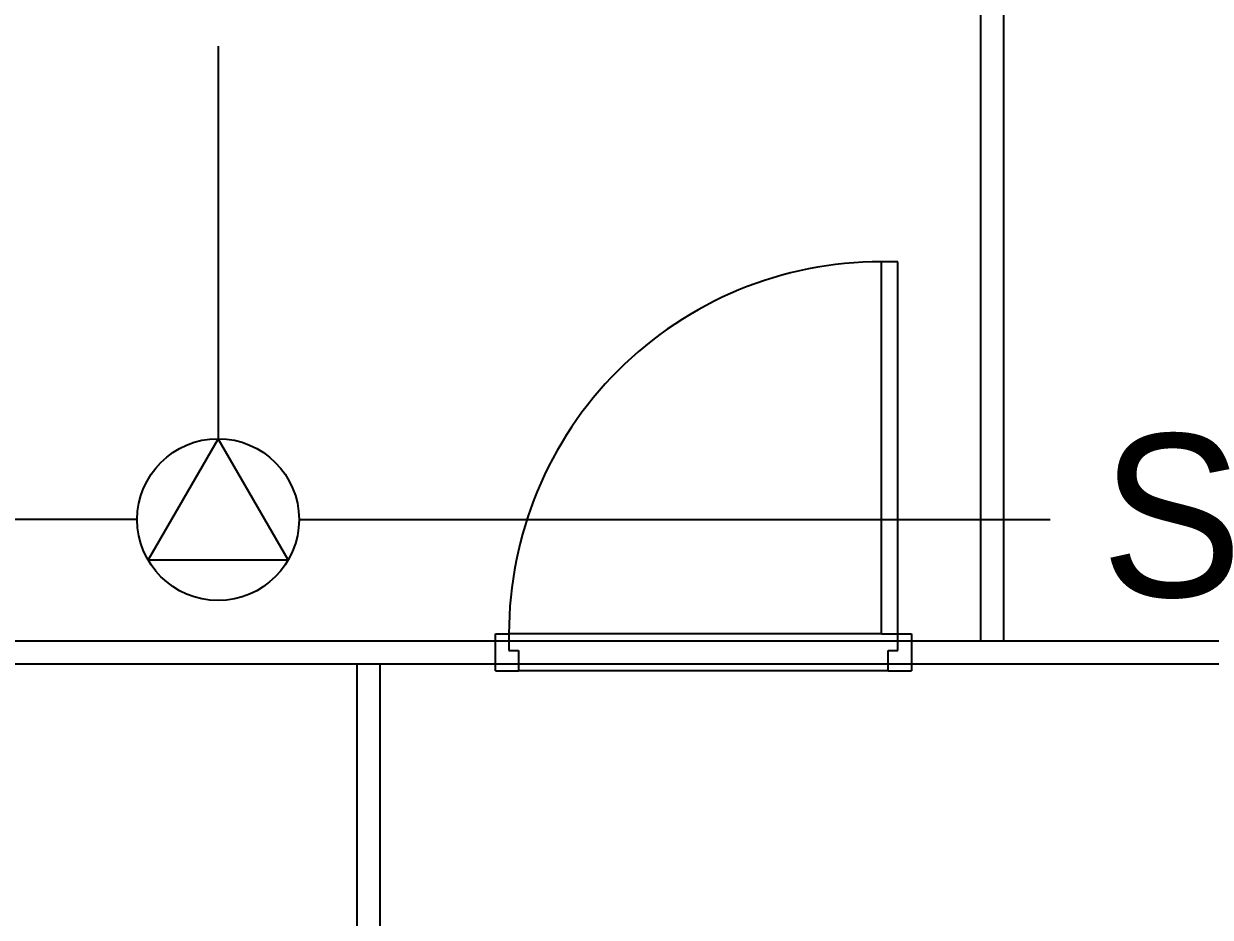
# Model space of a CAD drawing. Header units: millimetres. Extents: x 11414 to 120121, y 3637 to 81420.
# Drawn here: x 47396 to 49963, y 64029 to 65962 of the extents above; entities that cross this region are included whole.
import ezdxf
from ezdxf.enums import TextEntityAlignment as Align

# ---------------------------------------------------------------- set-up
doc = ezdxf.new("R2010")
doc.units = ezdxf.units.MM
doc.header["$LTSCALE"] = 100
doc.linetypes.add('CEN3', pattern=[26, 20, -2, 2, -2])
doc.layers.get('0').update_dxf_attribs({"color": 251})
for name, color, linetype in [('ARC-7$0$ARCH', 9, 'Continuous'), ('ARC-7$0$동물실', 9, 'Continuous'), ('REC', 21, 'Continuous'), ('sp', 21, 'Continuous'), ('SYM', 7, 'Continuous'), ('W2', 2, 'CEN3')]:
    doc.layers.add(name, color=color, linetype=linetype)
doc.styles.add('ARC-7$0$돋움', font='')
doc.styles.add('ARC-7$0$울릉도l', font='')
doc.styles.add('lpk', font='HYWULM.TTF')
doc.styles.get('ARC-7$0$돋움').set_extended_font_data('DotumChe')
doc.styles.get('ARC-7$0$울릉도l').set_extended_font_data('Dotum')

# ---------------------------------------------------------------- blocks, each defined once
blk = doc.blocks.new('ARC-7')
at = {"layer": 'ARC-7$0$동물실', "color": 251}
for p, q in [((630482.8, -433158.5), (630482.8, -429608.5)), ((630532.8, -433158.5), (630532.8, -429608.5)), ((630268.1, -433143.5), (630268.1, -432338.2)), ((630303.4, -432338.2), (630268.1, -432338.2)), ((630303.4, -433143.5), (630303.4, -432338.2)), ((629432.8, -433143.5), (629462.1, -433143.5)), ((629432.8, -433223.5), (629432.8, -433143.5)), ((629462.1, -433143.5), (629462.1, -433179.3)), ((630268.1, -433143.5), (629462.1, -433143.5)), ((630268.1, -433143.5), (630303.4, -433143.5)), ((630303.4, -433143.5), (630332.8, -433143.5)), ((630303.4, -433179.3), (630303.4, -433143.5)), ((630332.8, -433143.5), (630332.8, -433223.5)), ((624882.8, -433158.5), (633382.8, -433158.5)), ((629432.8, -433208.5), (629432.8, -433158.5)), ((629462.1, -433179.3), (629482.6, -433179.3)), ((629462.1, -433179.3), (629482.6, -433179.3)), ((629482.6, -433179.3), (629482.6, -433223.5)), ((630282.9, -433179.3), (630303.4, -433179.3)), ((630282.9, -433223.5), (630282.9, -433179.3)), ((630332.8, -433158.5), (630332.8, -433208.5)), ((630332.8, -433158.5), (630332.8, -433208.5)), ((624882.8, -433208.5), (633382.8, -433208.5)), ((629132.8, -433208.5), (629132.8, -434908.5)), ((629182.8, -433208.5), (629182.8, -434908.5)), ((629432.8, -433223.5), (629482.6, -433223.5)), ((630282.9, -433223.5), (629482.6, -433223.5)), ((630282.9, -433223.5), (630332.8, -433223.5))]:
    blk.add_line(p, q, dxfattribs=at)
blk.add_arc((630266.8, -433142.9), 804.7, 89.9151, 180.0361, dxfattribs=at)
at = {"color": 251, "style": 'ARC-7$0$돋움'}
for tag, p in [('X2', (601933.6, -417318.4)), ('X3', (611533.6, -417318.4)), ('X4', (621433.6, -417318.4)), ('X6', (641231.6, -417318.4)), ('X7', (651133.6, -417318.5)), ('X8', (661033.6, -417318.4)), ('X9', (667633.6, -417318.4)), ('X10', (676133.6, -417318.5)), ('X11', (683633.6, -417318.5)), ('X5', (631333.6, -417375.7))]:
    blk.add_attdef(tag, text='', height=750, dxfattribs=at).set_placement(p, align=Align.MIDDLE_CENTER)
at = {"layer": 'ARC-7$0$ARCH', "color": 251}
for tag, height, style, p in [('Y11', 450, 'ARC-7$0$울릉도l', (593382.5, -427808.5)), ('Y10', 450, 'ARC-7$0$울릉도l', (593382.5, -435308.5)), ('Y9', 450, 'ARC-7$0$울릉도l', (593382.5, -443808.5)), ('Y8', 450, 'ARC-7$0$울릉도l', (593382.5, -450408.5)), ('Y7', 450, 'ARC-7$0$울릉도l', (593382.5, -460308.5)), ('Y6', 750, 'ARC-7$0$돋움', (593382.5, -470208.5))]:
    blk.add_attdef(tag, text='', height=height, rotation=90, dxfattribs=dict(at, style=style)).set_placement(p, align=Align.MIDDLE_CENTER)
blk = doc.blocks.new('SP')
at = {"layer": 'SYM', "color": 2}
blk.add_lwpolyline([(0, 175), (-151.6, -87.5), (151.6, -87.5)], close=True, dxfattribs=at)
blk.add_circle((0, 0), 175, dxfattribs=at)

msp = doc.modelspace()

# ---------------------------------------------------------------- linework, layer by layer
at = {"layer": 'sp', "color": 3, "linetype": 'Continuous'}
for p, q in [((47816.6, 65914, 0), (47816.6, 65064.5, 0)), ((47641.6, 64889.5, 0), (47155.4, 64889.5, 0)), ((47991.6, 64889.5, 0), (49617, 64889.5, 0))]:
    msp.add_line(p, q, dxfattribs=at)

# ---------------------------------------------------------------- block references
at = {"color": 21, "linetype": 'Continuous'}
msp.add_blockref('ARC-7', (-581016.2, 497785.5, 0), dxfattribs=at)
at = {"layer": 'REC', "color": 3, "linetype": 'Continuous'}
msp.add_blockref('SP', (47816.6, 64889.5, 0), dxfattribs=at)

# ---------------------------------------------------------------- texts
at = {"layer": 'W2', "style": 'lpk'}
msp.add_text('S', height=351.6, dxfattribs=at).set_placement((49879.8, 64898.4, 0), align=Align.MIDDLE_CENTER)

doc.saveas('drawing.dxf')
